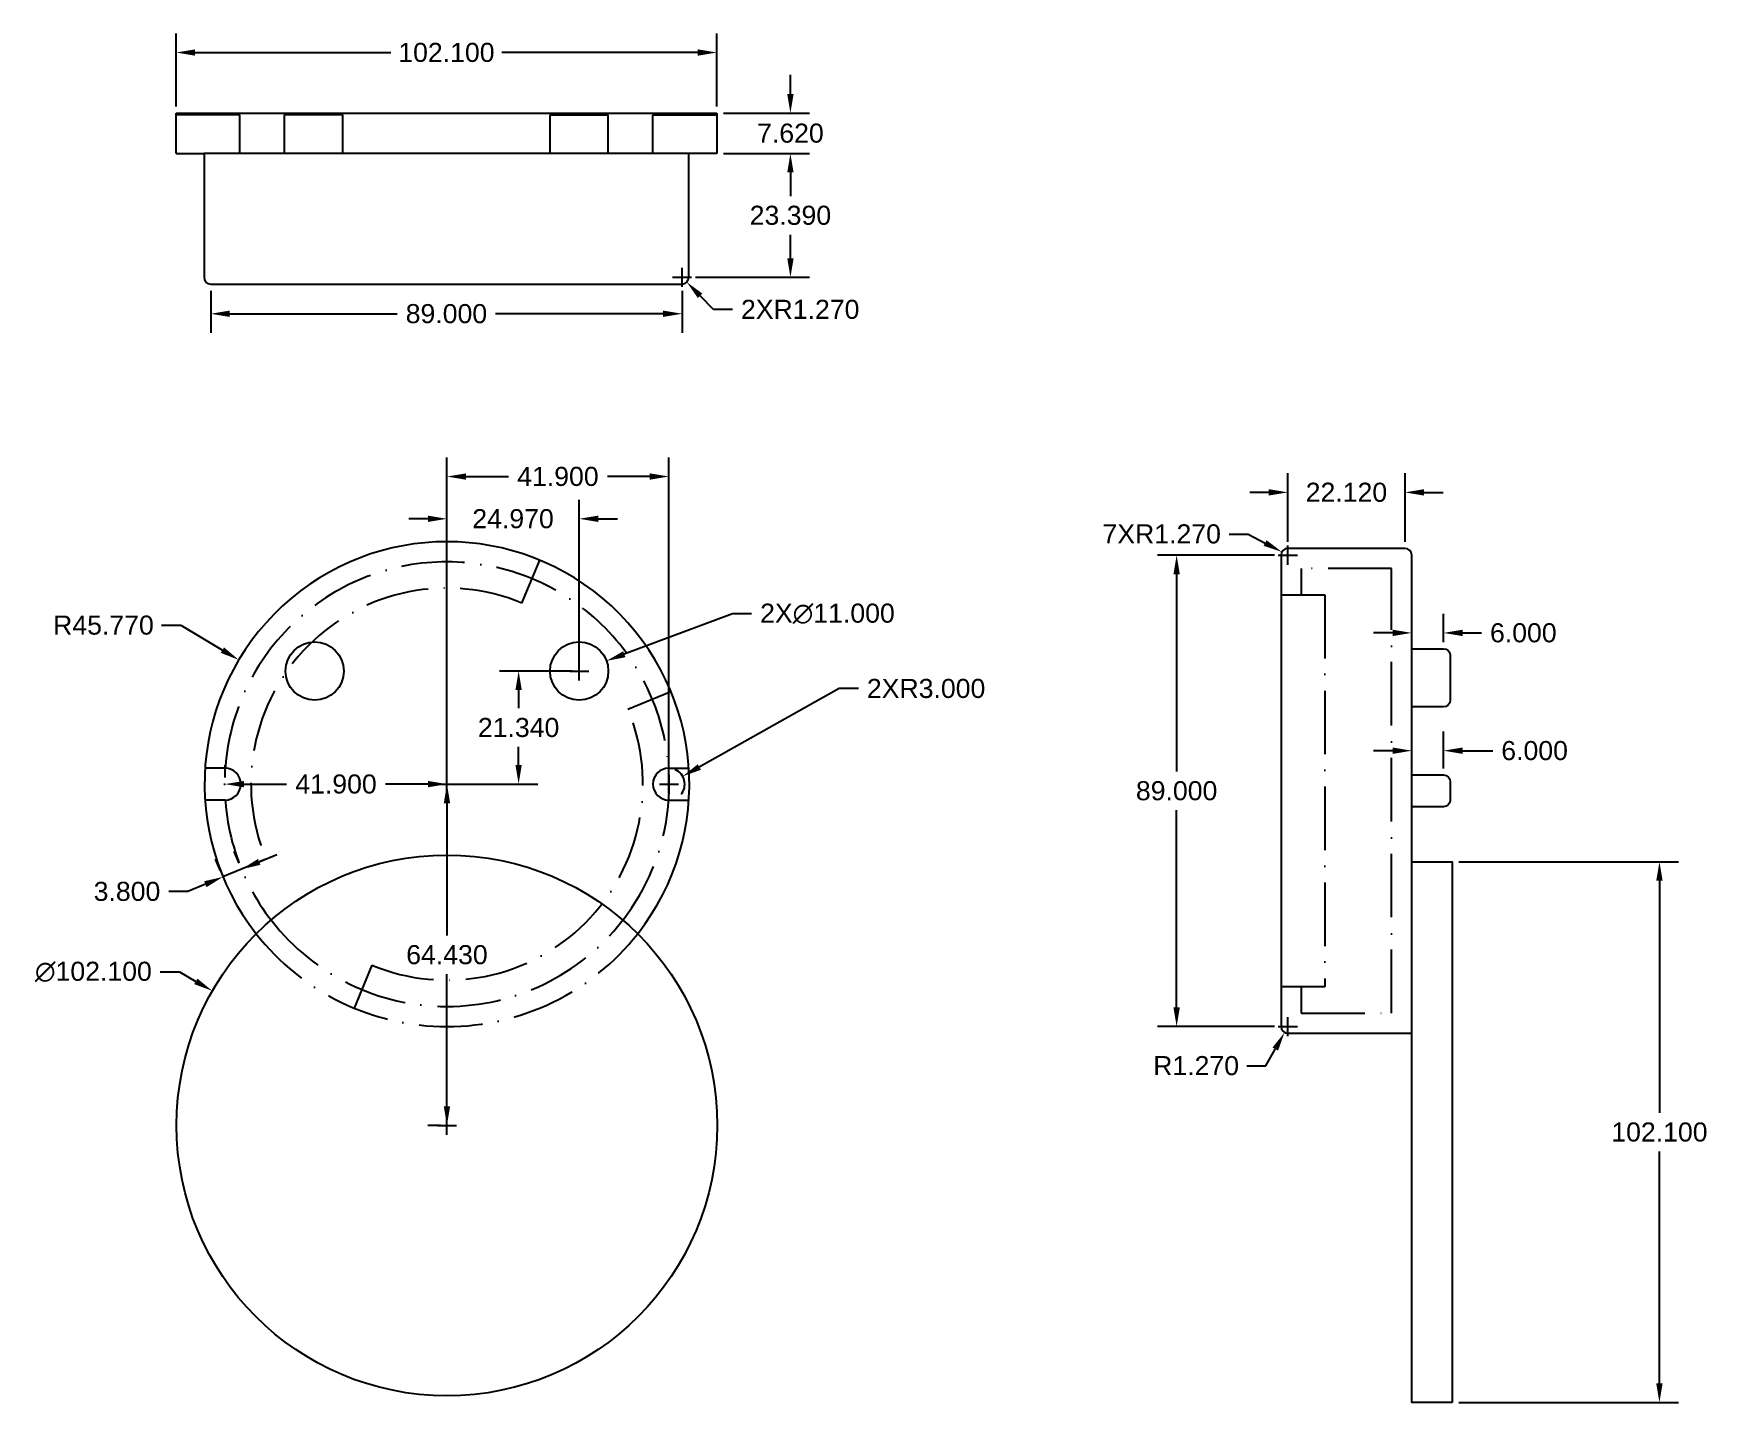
# Model space of a CAD drawing. Header units: millimetres. Extents: x 38 to 354, y 22 to 281.
import ezdxf

# ---------------------------------------------------------------- set-up
doc = ezdxf.new("R2010")
doc.units = ezdxf.units.MM
doc.linetypes.add('ACAD_ISO10W100', pattern=[18, 12, -3, 0, -3])
for name, color, linetype in [('Contur', 4, 'Continuous'), ('Cote', 3, 'Continuous'), ('Linii Ascunse', 2, 'ACAD_ISO10W100')]:
    doc.layers.add(name, color=color, linetype=linetype)
doc.styles.get("Standard").update_dxf_attribs({"font": 'Arial.ttf'})
doc.dimstyles.get("Standard").update_dxf_attribs({"dimscale": 20, "dimtxt": 0.18, "dimasz": 0.18, "dimexe": 0.18, "dimexo": 0.0625, "dimgap": 0.09, "dimtad": 0, "dimtih": 1, "dimtoh": 1, "dimdec": 3, "dimzin": 0, "dimdsep": 46, "dimtxsty": 'Standard', "dimcen": 0.09, "dimadec": 0, "dimazin": 0, "dimtfac": 1, "dimtdec": 3, "dimtofl": 0, "dimtmove": 0, "dimatfit": 3, "dimfxl": 1, "dimtolj": 1, "dimtzin": 0, "dimarcsym": 0})

# ---------------------------------------------------------------- blocks, each defined once
blk = doc.blocks.new('*D1')
at = {"layer": 'Cote', "color": 0, "lineweight": -2, "transparency": 16777216}
for p, q in [((62.01, 103.43), (65.61, 103.43)), ((65.61, 103.43), (68.73, 101.64)), ((116.14, 72.65), (116.14, 76.25)), ((114.34, 74.45), (117.94, 74.45))]:
    blk.add_line(p, q, dxfattribs=at)
at = {"layer": 'Cote', "color": 0, "transparency": 16777216}
blk.add_solid([(69.03, 102.16), (68.43, 101.12), (71.85, 99.84)], dxfattribs=at)
at = {"layer": 'Defpoints', "color": 0, "transparency": 16777216}
for p in [(71.85, 99.84), (160.42, 49.05)]:
    blk.add_point(p, dxfattribs=at)
at = {"layer": 'Cote', "color": 0, "transparency": 16777216, "insert": (49.38, 103.43), "char_height": 3.6, "attachment_point": 5}
blk.add_mtext('\\A1;∅102.100', dxfattribs=at)
blk = doc.blocks.new('*D2')
at = {"layer": 'Cote', "color": 0, "lineweight": -2, "transparency": 16777216}
for p, q in [((62.27, 168.88), (65.87, 168.88)), ((65.87, 168.88), (73.74, 164.18)), ((116.14, 137.08), (116.14, 140.68)), ((114.34, 138.88), (117.94, 138.88))]:
    blk.add_line(p, q, dxfattribs=at)
at = {"layer": 'Cote', "color": 0, "transparency": 16777216}
blk.add_solid([(74.05, 164.69), (73.44, 163.66), (76.83, 162.33)], dxfattribs=at)
at = {"layer": 'Defpoints', "color": 0, "transparency": 16777216}
for p in [(76.83, 162.33), (116.14, 138.88)]:
    blk.add_point(p, dxfattribs=at)
at = {"layer": 'Cote', "color": 0, "transparency": 16777216, "insert": (51.28, 168.88), "char_height": 3.6, "attachment_point": 5}
blk.add_mtext('\\A1;R45.770', dxfattribs=at)
blk = doc.blocks.new('*D3')
at = {"layer": 'Cote', "color": 0, "lineweight": -2, "transparency": 16777216}
for p, q in [((307.17, 124.23), (348.67, 124.23)), ((345.07, 120.63), (345.07, 76.82)), ((345.07, 25.73), (345.07, 69.54)), ((307.17, 22.13), (348.67, 22.13))]:
    blk.add_line(p, q, dxfattribs=at)
at = {"layer": 'Cote', "color": 0, "transparency": 16777216}
for points in [[(344.47, 120.63), (345.67, 120.63), (345.07, 124.23)], [(344.47, 25.73), (345.67, 25.73), (345.07, 22.13)]]:
    blk.add_solid(points, dxfattribs=at)
at = {"layer": 'Defpoints', "color": 0, "transparency": 16777216}
for p in [(305.92, 124.23), (305.92, 22.13), (345.07, 22.13)]:
    blk.add_point(p, dxfattribs=at)
at = {"layer": 'Cote', "color": 0, "transparency": 16777216, "insert": (345.07, 73.18), "char_height": 3.6, "attachment_point": 5}
blk.add_mtext('\\A1;102.100', dxfattribs=at)
blk = doc.blocks.new('*D5')
at = {"layer": 'Cote', "color": 0, "lineweight": -2, "transparency": 16777216}
for p, q in [((190.22, 156.92), (163.79, 142.11)), ((193.82, 156.92), (190.22, 156.92)), ((158.04, 137.08), (158.04, 140.68)), ((156.24, 138.88), (159.84, 138.88))]:
    blk.add_line(p, q, dxfattribs=at)
blk.add_arc((158.04, 138.88), 3, 320.5211, 66.1268, dxfattribs=at)
at = {"layer": 'Cote', "color": 0, "transparency": 16777216}
blk.add_solid([(163.5, 142.63), (164.09, 141.58), (160.65, 140.35)], dxfattribs=at)
at = {"layer": 'Defpoints', "color": 0, "transparency": 16777216}
for p in [(160.65, 140.35), (158.04, 138.88)]:
    blk.add_point(p, dxfattribs=at)
at = {"layer": 'Cote', "color": 0, "transparency": 16777216, "insert": (206.61, 156.92), "char_height": 3.6, "attachment_point": 5}
blk.add_mtext('\\A1;2XR3.000', dxfattribs=at)
blk = doc.blocks.new('*D6')
at = {"layer": 'Cote', "color": 0, "lineweight": -2, "transparency": 16777216}
for p, q in [((170.05, 171.04), (149.63, 163.41)), ((173.65, 171.04), (170.05, 171.04)), ((141.11, 158.42), (141.11, 162.02)), ((139.31, 160.22), (142.91, 160.22))]:
    blk.add_line(p, q, dxfattribs=at)
at = {"layer": 'Cote', "color": 0, "transparency": 16777216}
blk.add_solid([(149.42, 163.97), (149.84, 162.84), (146.26, 162.14)], dxfattribs=at)
at = {"layer": 'Defpoints', "color": 0, "transparency": 16777216}
for p in [(146.26, 162.14), (135.96, 158.29)]:
    blk.add_point(p, dxfattribs=at)
at = {"layer": 'Cote', "color": 0, "transparency": 16777216, "insert": (187.98, 171.04), "char_height": 3.6, "attachment_point": 5}
blk.add_mtext('\\A1;2X∅11.000', dxfattribs=at)
blk = doc.blocks.new('*D7')
at = {"layer": 'Cote', "color": 0, "lineweight": -2, "transparency": 16777216}
for p, q in [((71.54, 232.04), (71.54, 224.08)), ((160.54, 232.04), (160.54, 224.08)), ((75.14, 227.68), (106.77, 227.68)), ((156.94, 227.68), (125.31, 227.68))]:
    blk.add_line(p, q, dxfattribs=at)
at = {"layer": 'Cote', "color": 0, "transparency": 16777216}
for points in [[(75.14, 228.28), (75.14, 227.08), (71.54, 227.68)], [(156.94, 228.28), (156.94, 227.08), (160.54, 227.68)]]:
    blk.add_solid(points, dxfattribs=at)
at = {"layer": 'Defpoints', "color": 0, "transparency": 16777216}
for p in [(71.54, 233.29), (160.54, 233.29), (71.54, 227.68)]:
    blk.add_point(p, dxfattribs=at)
at = {"layer": 'Cote', "color": 0, "transparency": 16777216, "insert": (116.04, 227.68), "char_height": 3.6, "attachment_point": 5}
blk.add_mtext('\\A1;89.000', dxfattribs=at)
blk = doc.blocks.new('*D8')
at = {"layer": 'Cote', "color": 0, "lineweight": -2, "transparency": 16777216}
for p, q in [((158.74, 234.56), (162.34, 234.56)), ((160.54, 232.76), (160.54, 236.36)), ((166.45, 228.49), (163.94, 231.07)), ((170.05, 228.49), (166.45, 228.49))]:
    blk.add_line(p, q, dxfattribs=at)
at = {"layer": 'Cote', "color": 0, "transparency": 16777216}
blk.add_solid([(164.37, 231.49), (163.51, 230.65), (161.42, 233.65)], dxfattribs=at)
at = {"layer": 'Defpoints', "color": 0, "transparency": 16777216}
for p in [(160.54, 234.56), (161.42, 233.65)]:
    blk.add_point(p, dxfattribs=at)
at = {"layer": 'Cote', "color": 0, "transparency": 16777216, "insert": (182.84, 228.49), "char_height": 3.6, "attachment_point": 5}
blk.add_mtext('\\A1;2XR1.270', dxfattribs=at)
blk = doc.blocks.new('*D9')
at = {"layer": 'Cote', "color": 0, "lineweight": -2, "transparency": 16777216}
for p, q in [((168.34, 257.95), (184.59, 257.95)), ((180.99, 254.35), (180.99, 249.89)), ((180.99, 238.16), (180.99, 242.61)), ((163.06, 234.56), (184.59, 234.56))]:
    blk.add_line(p, q, dxfattribs=at)
at = {"layer": 'Cote', "color": 0, "transparency": 16777216}
for points in [[(180.39, 254.35), (181.59, 254.35), (180.99, 257.95)], [(180.39, 238.16), (181.59, 238.16), (180.99, 234.56)]]:
    blk.add_solid(points, dxfattribs=at)
at = {"layer": 'Defpoints', "color": 0, "transparency": 16777216}
for p in [(167.09, 257.95), (180.99, 257.95), (161.81, 234.56)]:
    blk.add_point(p, dxfattribs=at)
at = {"layer": 'Cote', "color": 0, "transparency": 16777216, "insert": (180.99, 246.25), "char_height": 3.6, "attachment_point": 5}
blk.add_mtext('\\A1;23.390', dxfattribs=at)
blk = doc.blocks.new('*D10')
at = {"layer": 'Cote', "color": 0, "lineweight": -2, "transparency": 16777216}
for p, q in [((180.99, 269.17), (180.99, 272.77)), ((168.34, 265.57), (184.59, 265.57)), ((168.34, 257.95), (184.59, 257.95)), ((180.99, 254.35), (180.99, 250.75))]:
    blk.add_line(p, q, dxfattribs=at)
at = {"layer": 'Cote', "color": 0, "transparency": 16777216}
for points in [[(180.39, 269.17), (181.59, 269.17), (180.99, 265.57)], [(180.39, 254.35), (181.59, 254.35), (180.99, 257.95)]]:
    blk.add_solid(points, dxfattribs=at)
at = {"layer": 'Defpoints', "color": 0, "transparency": 16777216}
for p in [(167.09, 265.57), (180.99, 265.57), (167.09, 257.95)]:
    blk.add_point(p, dxfattribs=at)
at = {"layer": 'Cote', "color": 0, "transparency": 16777216, "insert": (180.99, 261.76), "char_height": 3.6, "attachment_point": 5}
blk.add_mtext('\\A1;7.620', dxfattribs=at)
blk = doc.blocks.new('*D11')
at = {"layer": 'Cote', "color": 0, "lineweight": -2, "transparency": 16777216}
for p, q in [((64.99, 266.82), (64.99, 280.6)), ((167.09, 266.82), (167.09, 280.6)), ((68.59, 277), (105.54, 277)), ((163.49, 277), (126.53, 277))]:
    blk.add_line(p, q, dxfattribs=at)
at = {"layer": 'Cote', "color": 0, "transparency": 16777216}
for points in [[(68.59, 277.6), (68.59, 276.4), (64.99, 277)], [(163.49, 277.6), (163.49, 276.4), (167.09, 277)]]:
    blk.add_solid(points, dxfattribs=at)
at = {"layer": 'Defpoints', "color": 0, "transparency": 16777216}
for p in [(64.99, 277), (64.99, 265.57), (167.09, 265.57)]:
    blk.add_point(p, dxfattribs=at)
at = {"layer": 'Cote', "color": 0, "transparency": 16777216, "insert": (116.04, 277), "char_height": 3.6, "attachment_point": 5}
blk.add_mtext('\\A1;102.100', dxfattribs=at)
blk = doc.blocks.new('*D12')
at = {"layer": 'Cote', "color": 0, "lineweight": -2, "transparency": 16777216}
for p, q in [((116.14, 140.13), (116.14, 200.55)), ((158.04, 140.13), (158.04, 200.55)), ((119.74, 196.95), (127.75, 196.95)), ((154.44, 196.95), (146.43, 196.95))]:
    blk.add_line(p, q, dxfattribs=at)
at = {"layer": 'Cote', "color": 0, "transparency": 16777216}
for points in [[(119.74, 197.55), (119.74, 196.35), (116.14, 196.95)], [(154.44, 197.55), (154.44, 196.35), (158.04, 196.95)]]:
    blk.add_solid(points, dxfattribs=at)
at = {"layer": 'Defpoints', "color": 0, "transparency": 16777216}
for p in [(158.04, 196.95), (116.14, 138.88), (158.04, 138.88)]:
    blk.add_point(p, dxfattribs=at)
at = {"layer": 'Cote', "color": 0, "transparency": 16777216, "insert": (137.09, 196.95), "char_height": 3.6, "attachment_point": 5}
blk.add_mtext('\\A1;41.900', dxfattribs=at)
blk = doc.blocks.new('*D13')
at = {"layer": 'Cote', "color": 0, "lineweight": -2, "transparency": 16777216}
for p, q in [((116.14, 140.13), (116.14, 192.57)), ((141.11, 161.47), (141.11, 192.57)), ((112.54, 188.97), (108.94, 188.97)), ((144.71, 188.97), (148.31, 188.97))]:
    blk.add_line(p, q, dxfattribs=at)
at = {"layer": 'Cote', "color": 0, "transparency": 16777216}
for points in [[(112.54, 189.57), (112.54, 188.37), (116.14, 188.97)], [(144.71, 189.57), (144.71, 188.37), (141.11, 188.97)]]:
    blk.add_solid(points, dxfattribs=at)
at = {"layer": 'Defpoints', "color": 0, "transparency": 16777216}
for p in [(116.14, 188.97), (141.11, 160.22), (116.14, 138.88)]:
    blk.add_point(p, dxfattribs=at)
at = {"layer": 'Cote', "color": 0, "transparency": 16777216, "insert": (128.62, 188.97), "char_height": 3.6, "attachment_point": 5}
blk.add_mtext('\\A1;24.970', dxfattribs=at)
blk = doc.blocks.new('*D14')
at = {"layer": 'Cote', "color": 0, "lineweight": -2, "transparency": 16777216}
for p, q in [((139.86, 160.22), (126.07, 160.22)), ((129.67, 156.62), (129.67, 153.19)), ((129.67, 142.48), (129.67, 145.91)), ((117.39, 138.88), (133.27, 138.88))]:
    blk.add_line(p, q, dxfattribs=at)
at = {"layer": 'Cote', "color": 0, "transparency": 16777216}
for points in [[(129.07, 156.62), (130.27, 156.62), (129.67, 160.22)], [(129.07, 142.48), (130.27, 142.48), (129.67, 138.88)]]:
    blk.add_solid(points, dxfattribs=at)
at = {"layer": 'Defpoints', "color": 0, "transparency": 16777216}
for p in [(141.11, 160.22), (116.14, 138.88), (129.67, 138.88)]:
    blk.add_point(p, dxfattribs=at)
at = {"layer": 'Cote', "color": 0, "transparency": 16777216, "insert": (129.67, 149.55), "char_height": 3.6, "attachment_point": 5}
blk.add_mtext('\\A1;21.340', dxfattribs=at)
blk = doc.blocks.new('*D15')
at = {"layer": 'Cote', "color": 0, "lineweight": -2, "transparency": 16777216}
for p, q in [((272.39, 182.11), (250.31, 182.11)), ((253.91, 178.51), (253.91, 141.25)), ((253.91, 96.71), (253.91, 133.97)), ((272.39, 93.11), (250.31, 93.11))]:
    blk.add_line(p, q, dxfattribs=at)
at = {"layer": 'Cote', "color": 0, "transparency": 16777216}
for points in [[(253.31, 178.51), (254.51, 178.51), (253.91, 182.11)], [(253.31, 96.71), (254.51, 96.71), (253.91, 93.11)]]:
    blk.add_solid(points, dxfattribs=at)
at = {"layer": 'Defpoints', "color": 0, "transparency": 16777216}
for p in [(253.91, 182.11), (273.64, 182.11), (273.64, 93.11)]:
    blk.add_point(p, dxfattribs=at)
at = {"layer": 'Cote', "color": 0, "transparency": 16777216, "insert": (253.91, 137.61), "char_height": 3.6, "attachment_point": 5}
blk.add_mtext('\\A1;89.000', dxfattribs=at)
blk = doc.blocks.new('*D16')
at = {"layer": 'Cote', "color": 0, "lineweight": -2, "transparency": 16777216}
for p, q in [((274.91, 91.31), (274.91, 94.91)), ((273.11, 93.11), (276.71, 93.11)), ((270.78, 85.71), (272.53, 88.86)), ((267.18, 85.71), (270.78, 85.71))]:
    blk.add_line(p, q, dxfattribs=at)
at = {"layer": 'Cote', "color": 0, "transparency": 16777216}
blk.add_solid([(272.01, 89.15), (273.06, 88.56), (274.29, 92)], dxfattribs=at)
at = {"layer": 'Defpoints', "color": 0, "transparency": 16777216}
for p in [(274.29, 92), (274.91, 93.11)]:
    blk.add_point(p, dxfattribs=at)
at = {"layer": 'Cote', "color": 0, "transparency": 16777216, "insert": (257.59, 85.71), "char_height": 3.6, "attachment_point": 5}
blk.add_mtext('\\A1;R1.270', dxfattribs=at)
blk = doc.blocks.new('*D17')
at = {"layer": 'Cote', "color": 0, "lineweight": -2, "transparency": 16777216}
for p, q in [((274.91, 184.63), (274.91, 197.56)), ((297.03, 184.63), (297.03, 197.56)), ((271.31, 193.96), (267.71, 193.96)), ((300.63, 193.96), (304.23, 193.96))]:
    blk.add_line(p, q, dxfattribs=at)
at = {"layer": 'Cote', "color": 0, "transparency": 16777216}
for points in [[(271.31, 194.56), (271.31, 193.36), (274.91, 193.96)], [(300.63, 194.56), (300.63, 193.36), (297.03, 193.96)]]:
    blk.add_solid(points, dxfattribs=at)
at = {"layer": 'Defpoints', "color": 0, "transparency": 16777216}
for p in [(297.03, 193.96), (274.91, 183.38), (297.03, 183.38)]:
    blk.add_point(p, dxfattribs=at)
at = {"layer": 'Cote', "color": 0, "transparency": 16777216, "insert": (285.97, 193.96), "char_height": 3.6, "attachment_point": 5}
blk.add_mtext('\\A1;22.120', dxfattribs=at)
blk = doc.blocks.new('*D18')
at = {"layer": 'Cote', "color": 0, "lineweight": -2, "transparency": 16777216}
for p, q in [((263.83, 186.1), (267.43, 186.1)), ((267.43, 186.1), (270.61, 184.4)), ((274.91, 180.31), (274.91, 183.91)), ((273.11, 182.11), (276.71, 182.11))]:
    blk.add_line(p, q, dxfattribs=at)
at = {"layer": 'Cote', "color": 0, "transparency": 16777216}
blk.add_solid([(270.89, 184.93), (270.33, 183.87), (273.79, 182.71)], dxfattribs=at)
at = {"layer": 'Defpoints', "color": 0, "transparency": 16777216}
for p in [(273.79, 182.71), (274.91, 182.11)]:
    blk.add_point(p, dxfattribs=at)
at = {"layer": 'Cote', "color": 0, "transparency": 16777216, "insert": (251.09, 186.1), "char_height": 3.6, "attachment_point": 5}
blk.add_mtext('\\A1;7XR1.270', dxfattribs=at)
blk = doc.blocks.new('*D19')
at = {"layer": 'Cote', "color": 0, "lineweight": -2, "transparency": 16777216}
for p, q in [((298.3, 165.7), (298.3, 171.03)), ((304.3, 165.7), (304.3, 171.03)), ((294.7, 167.43), (291.1, 167.43)), ((307.9, 167.43), (311.5, 167.43))]:
    blk.add_line(p, q, dxfattribs=at)
at = {"layer": 'Cote', "color": 0, "transparency": 16777216}
for points in [[(294.7, 168.03), (294.7, 166.83), (298.3, 167.43)], [(307.9, 168.03), (307.9, 166.83), (304.3, 167.43)]]:
    blk.add_solid(points, dxfattribs=at)
at = {"layer": 'Defpoints', "color": 0, "transparency": 16777216}
for p in [(304.3, 167.43), (298.3, 164.45), (304.3, 164.45)]:
    blk.add_point(p, dxfattribs=at)
at = {"layer": 'Cote', "color": 0, "transparency": 16777216, "insert": (319.37, 167.43), "char_height": 3.6, "attachment_point": 5}
blk.add_mtext('\\A1;6.000', dxfattribs=at)
blk = doc.blocks.new('*D20')
at = {"layer": 'Cote', "color": 0, "lineweight": -2, "transparency": 16777216}
for p, q in [((298.3, 141.86), (298.3, 148.79)), ((304.3, 141.86), (304.3, 148.79)), ((294.7, 145.19), (291.1, 145.19)), ((307.9, 145.19), (313.62, 145.19))]:
    blk.add_line(p, q, dxfattribs=at)
at = {"layer": 'Cote', "color": 0, "transparency": 16777216}
for points in [[(294.7, 145.79), (294.7, 144.59), (298.3, 145.19)], [(307.9, 145.79), (307.9, 144.59), (304.3, 145.19)]]:
    blk.add_solid(points, dxfattribs=at)
at = {"layer": 'Defpoints', "color": 0, "transparency": 16777216}
for p in [(298.3, 145.19), (298.3, 140.61), (304.3, 140.61)]:
    blk.add_point(p, dxfattribs=at)
at = {"layer": 'Cote', "color": 0, "transparency": 16777216, "insert": (321.5, 145.19), "char_height": 3.6, "attachment_point": 5}
blk.add_mtext('\\A1;6.000', dxfattribs=at)
blk = doc.blocks.new('*D21')
at = {"layer": 'Cote', "color": 0, "lineweight": -2, "transparency": 16777216}
for p, q in [((74.24, 140.13), (74.24, 142.48)), ((116.14, 140.13), (116.14, 142.48)), ((77.84, 138.88), (85.85, 138.88)), ((112.54, 138.88), (104.53, 138.88))]:
    blk.add_line(p, q, dxfattribs=at)
at = {"layer": 'Cote', "color": 0, "transparency": 16777216}
for points in [[(77.84, 139.48), (77.84, 138.28), (74.24, 138.88)], [(112.54, 139.48), (112.54, 138.28), (116.14, 138.88)]]:
    blk.add_solid(points, dxfattribs=at)
at = {"layer": 'Defpoints', "color": 0, "transparency": 16777216}
for p in [(74.24, 138.88), (74.24, 138.88), (116.14, 138.88)]:
    blk.add_point(p, dxfattribs=at)
at = {"layer": 'Cote', "color": 0, "transparency": 16777216, "insert": (95.19, 138.88), "char_height": 3.6, "attachment_point": 5}
blk.add_mtext('\\A1;41.900', dxfattribs=at)
blk = doc.blocks.new('*D22')
at = {"layer": 'Cote', "color": 0, "lineweight": -2, "transparency": 16777216}
for p, q in [((114.89, 138.88), (112.54, 138.88)), ((116.14, 135.28), (116.14, 110.3)), ((116.14, 78.05), (116.14, 103.02)), ((114.89, 74.45), (112.54, 74.45))]:
    blk.add_line(p, q, dxfattribs=at)
at = {"layer": 'Cote', "color": 0, "transparency": 16777216}
for points in [[(115.54, 135.28), (116.74, 135.28), (116.14, 138.88)], [(115.54, 78.05), (116.74, 78.05), (116.14, 74.45)]]:
    blk.add_solid(points, dxfattribs=at)
at = {"layer": 'Defpoints', "color": 0, "transparency": 16777216}
for p in [(116.14, 138.88), (116.14, 74.45), (116.14, 74.45)]:
    blk.add_point(p, dxfattribs=at)
at = {"layer": 'Cote', "color": 0, "transparency": 16777216, "insert": (116.14, 106.66), "char_height": 3.6, "attachment_point": 5}
blk.add_mtext('\\A1;64.430', dxfattribs=at)
blk = doc.blocks.new('*D24')
at = {"layer": 'Cote', "color": 0, "lineweight": -2, "transparency": 16777216}
for p, q in [((73.37, 122.52), (72.47, 124.69)), ((76.88, 123.97), (75.98, 126.14)), ((80.69, 124.19), (84.01, 125.57)), ((67.2, 118.61), (63.6, 118.61)), ((70.53, 119.99), (67.2, 118.61))]:
    blk.add_line(p, q, dxfattribs=at)
at = {"layer": 'Cote', "color": 0, "transparency": 16777216}
for points in [[(80.46, 124.75), (80.92, 123.64), (77.36, 122.82)], [(70.3, 120.54), (70.75, 119.43), (73.85, 121.36)]]:
    blk.add_solid(points, dxfattribs=at)
at = {"layer": 'Defpoints', "color": 0, "transparency": 16777216}
for p in [(73.85, 121.36), (73.85, 121.36), (77.36, 122.82)]:
    blk.add_point(p, dxfattribs=at)
at = {"layer": 'Cote', "color": 0, "transparency": 16777216, "insert": (55.73, 118.61), "char_height": 3.6, "attachment_point": 5}
blk.add_mtext('\\A1;3.800', dxfattribs=at)

msp = doc.modelspace()

# ---------------------------------------------------------------- linework, layer by layer
at = {"layer": 'Contur'}
for points in [[(64.9888, 265.5689), (167.0888, 265.5689)], [(64.9888, 257.9489), (64.9888, 265.5689)], [(167.0888, 265.5689), (167.0888, 257.9489)], [(64.9888, 257.9489), (70.2688, 257.9489)], [(167.0888, 257.9489), (161.8088, 257.9489)], [(74.2372, 141.8783), (70.4656, 141.8783)], [(158.0372, 141.8783), (161.8088, 141.8783)], [(74.2372, 135.8783), (70.4656, 135.8783)], [(158.0372, 135.8783), (161.8088, 135.8783)]]:
    msp.add_lwpolyline(points, dxfattribs=at)
for points in [[(161.8088, 234.5589), (161.8088, 257.9489), (70.2688, 257.9489), (70.2688, 234.5589, 0.41421356), (71.5388, 233.2889), (160.5388, 233.2889, 0.41421356)], [(274.9057, 91.8383), (298.2957, 91.8383), (298.2957, 182.1083, 0.41421356), (297.0257, 183.3783), (274.9057, 183.3783, 0.41421356), (273.6357, 182.1083), (273.6357, 93.1083, 0.41421356)]]:
    msp.add_lwpolyline(points, format="xyb", close=True, dxfattribs=at)
for points in [[(298.2957, 164.4483), (304.2957, 164.4483, -0.41421356), (305.5657, 163.1783), (305.5657, 154.7183, -0.41421356), (304.2957, 153.4483), (298.2957, 153.4483)], [(298.2957, 140.6083), (304.2957, 140.6083, -0.41421356), (305.5657, 139.3383), (305.5657, 135.8783, -0.41421356), (304.2957, 134.6083), (298.2957, 134.6083)]]:
    msp.add_lwpolyline(points, format="xyb", dxfattribs=at)
msp.add_lwpolyline([(305.9157, 22.1283), (298.2957, 22.1283), (298.2957, 124.2283), (305.9157, 124.2283)], close=True, dxfattribs=at)
for centre, radius in [((91.1672, 160.2183), 5.5), ((141.1072, 160.2183), 5.5), ((116.1372, 74.4483), 51.05)]:
    msp.add_circle(centre, radius, dxfattribs=at)
for centre, radius, start, end in [((116.1372, 138.8783), 45.77, 321.8903, 218.1097), ((74.2372, 138.8783), 3, 270, 90), ((158.0372, 138.8783), 3, 90, 270)]:
    msp.add_arc(centre, radius, start, end, dxfattribs=at)
at = {"layer": 'Linii Ascunse'}
for points in [[(77.0404, 257.9489), (77.0404, 265.2189), (64.9888, 265.2189)], [(85.4704, 257.9489), (85.4704, 265.2189)], [(96.4704, 257.9489), (96.4704, 265.2189), (85.4704, 265.2189)], [(135.6072, 257.9489), (135.6072, 265.2189), (146.6072, 265.2189)], [(146.6072, 257.9489), (146.6072, 265.2189)], [(155.0372, 257.9489), (155.0372, 265.2189), (167.0888, 265.2189)], [(130.2965, 173.0618), (133.6526, 181.1642)], [(277.4357, 100.6083), (277.4357, 95.6383), (294.4957, 95.6383), (294.4957, 179.5783), (277.4357, 179.5783), (277.4357, 174.6083)], [(273.6357, 174.6083), (281.8957, 174.6083)], [(281.8957, 174.6083), (281.8957, 100.6083), (273.6357, 100.6083)], [(150.3207, 153.0375), (158.4232, 156.3937)], [(81.9537, 124.719), (73.8512, 121.3628)], [(101.9779, 104.6947), (98.6218, 96.5923)]]:
    msp.add_lwpolyline(points, dxfattribs=at)
for radius, start, end in [(41.97, 321.8903, 218.1097), (37, 67.5, 202.5), (37, 247.5, 22.5), (45.77, 218.1097, 321.8903), (41.97, 218.1097, 321.8903)]:
    msp.add_arc((116.1372, 138.8783), radius, start, end, dxfattribs=at)

# ---------------------------------------------------------------- dimensions: what is measured, and where the dimension line sits
at = {"layer": 'Cote'}
for base, p1, p2, picture, middle in [((64.9888, 276.9984), (167.0888, 265.5689), (64.9888, 265.5689), '*D11', (116.0388, 276.9984)), ((71.5388, 227.6835), (160.5388, 233.2889), (71.5388, 233.2889), '*D7', (116.0388, 227.6835)), ((158.0372, 196.9486), (116.1372, 138.8783), (158.0372, 138.8783), '*D12', (137.0872, 196.9486)), ((297.0257, 193.9606), (274.9057, 183.3783), (297.0257, 183.3783), '*D17', (285.9657, 193.9606)), ((116.1372, 188.9686), (141.1072, 160.2183), (116.1372, 138.8783), '*D13', (128.6222, 188.9686)), ((304.2957, 167.4294), (298.2957, 164.4483), (304.2957, 164.4483), '*D19', (319.3735, 167.4294)), ((74.2372, 138.8783), (116.1372, 138.8783), (74.2372, 138.8783), '*D21', (95.1872, 138.8783))]:
    dim = msp.add_linear_dim(base=base, p1=p1, p2=p2, dimstyle='Standard', dxfattribs=at)
    dim.commit()
    dim.dimension.update_dxf_attribs({"geometry": picture, "text_midpoint": middle})
for base, p1, p2, picture, middle in [((180.9908, 265.5689), (167.0888, 257.9489), (167.0888, 265.5689), '*D10', (180.9908, 261.7589)), ((180.9908, 257.9489), (161.8088, 234.5589), (167.0888, 257.9489), '*D9', (180.9908, 246.2539)), ((253.9129, 182.1083), (273.6357, 93.1083), (273.6357, 182.1083), '*D15', (253.9129, 137.6083)), ((116.1372, 74.4483), (116.1372, 138.8783), (116.1372, 74.4483), '*D22', (116.1372, 106.6633)), ((345.0715, 22.1283), (305.9157, 124.2283), (305.9157, 22.1283), '*D3', (345.0715, 73.1783))]:
    dim = msp.add_linear_dim(base=base, p1=p1, p2=p2, angle=90, dimstyle='Standard', dxfattribs=at)
    dim.commit()
    dim.dimension.update_dxf_attribs({"geometry": picture, "text_midpoint": middle})
for center, mpoint, text, picture, middle in [((160.5388, 234.5589), (161.4247, 233.6489), '2X<>', '*D8', (182.8374, 228.4899)), ((274.9057, 182.1083), (273.7854, 182.7064), '7X<>', '*D18', (251.089, 186.0973))]:
    dim = msp.add_radius_dim(center=center, mpoint=mpoint, text=text, dimstyle='Standard', dxfattribs=at)
    dim.commit()
    dim.dimension.update_dxf_attribs({"geometry": picture, "text_midpoint": middle})
dim = msp.add_radius_dim(center=(116.1372, 138.8783), mpoint=(76.834, 162.3335), dimstyle='Standard', dxfattribs=at)
dim.commit()
dim.dimension.update_dxf_attribs({"geometry": '*D2', "text_midpoint": (51.2801, 168.8771), "dimtype": 164})
dim = msp.add_diameter_dim_2p(p1=(135.9557, 158.2917), p2=(146.2588, 162.1448), text='2X<>', dimstyle='Standard', dxfattribs=at)
dim.commit()
dim.dimension.update_dxf_attribs({"geometry": '*D6', "text_midpoint": (187.9782, 171.0418), "dimtype": 163})
dim = msp.add_linear_dim(base=(129.6668, 138.8783), p1=(141.1072, 160.2183), p2=(116.1372, 138.8783), angle=90, dimstyle='Standard', dxfattribs=at)
dim.commit()
dim.dimension.update_dxf_attribs({"geometry": '*D14', "text_midpoint": (129.6668, 149.5483), "dimtype": 160})
dim = msp.add_radius_dim(center=(158.0372, 138.8783), mpoint=(160.654, 140.3453), text='2X<>', dimstyle='Standard', dxfattribs=at)
dim.commit()
dim.dimension.update_dxf_attribs({"geometry": '*D5', "text_midpoint": (206.6081, 156.9195), "dimtype": 164})
dim = msp.add_linear_dim(base=(298.2957, 145.1867), p1=(304.2957, 140.6083), p2=(298.2957, 140.6083), dimstyle='Standard', dxfattribs=at)
dim.commit()
dim.dimension.update_dxf_attribs({"geometry": '*D20', "text_midpoint": (321.4989, 145.1867), "dimtype": 160})
dim = msp.add_aligned_dim(p1=(77.362, 122.817), p2=(73.8512, 121.3628), distance=0, dimstyle='Standard', dxfattribs=at)
dim.commit()
dim.dimension.update_dxf_attribs({"geometry": '*D24', "text_midpoint": (55.7326, 118.6075)})
dim = msp.add_diameter_dim_2p(p1=(160.4218, 49.0519), p2=(71.8526, 99.8446), dimstyle='Standard', dxfattribs=at)
dim.commit()
dim.dimension.update_dxf_attribs({"geometry": '*D1', "text_midpoint": (49.3834, 103.4264), "dimtype": 163})
dim = msp.add_radius_dim(center=(274.9057, 93.1083), mpoint=(274.287, 91.9992), dimstyle='Standard', dxfattribs=at)
dim.commit()
dim.dimension.update_dxf_attribs({"geometry": '*D16', "text_midpoint": (257.5886, 85.7115)})

doc.saveas('drawing.dxf')
